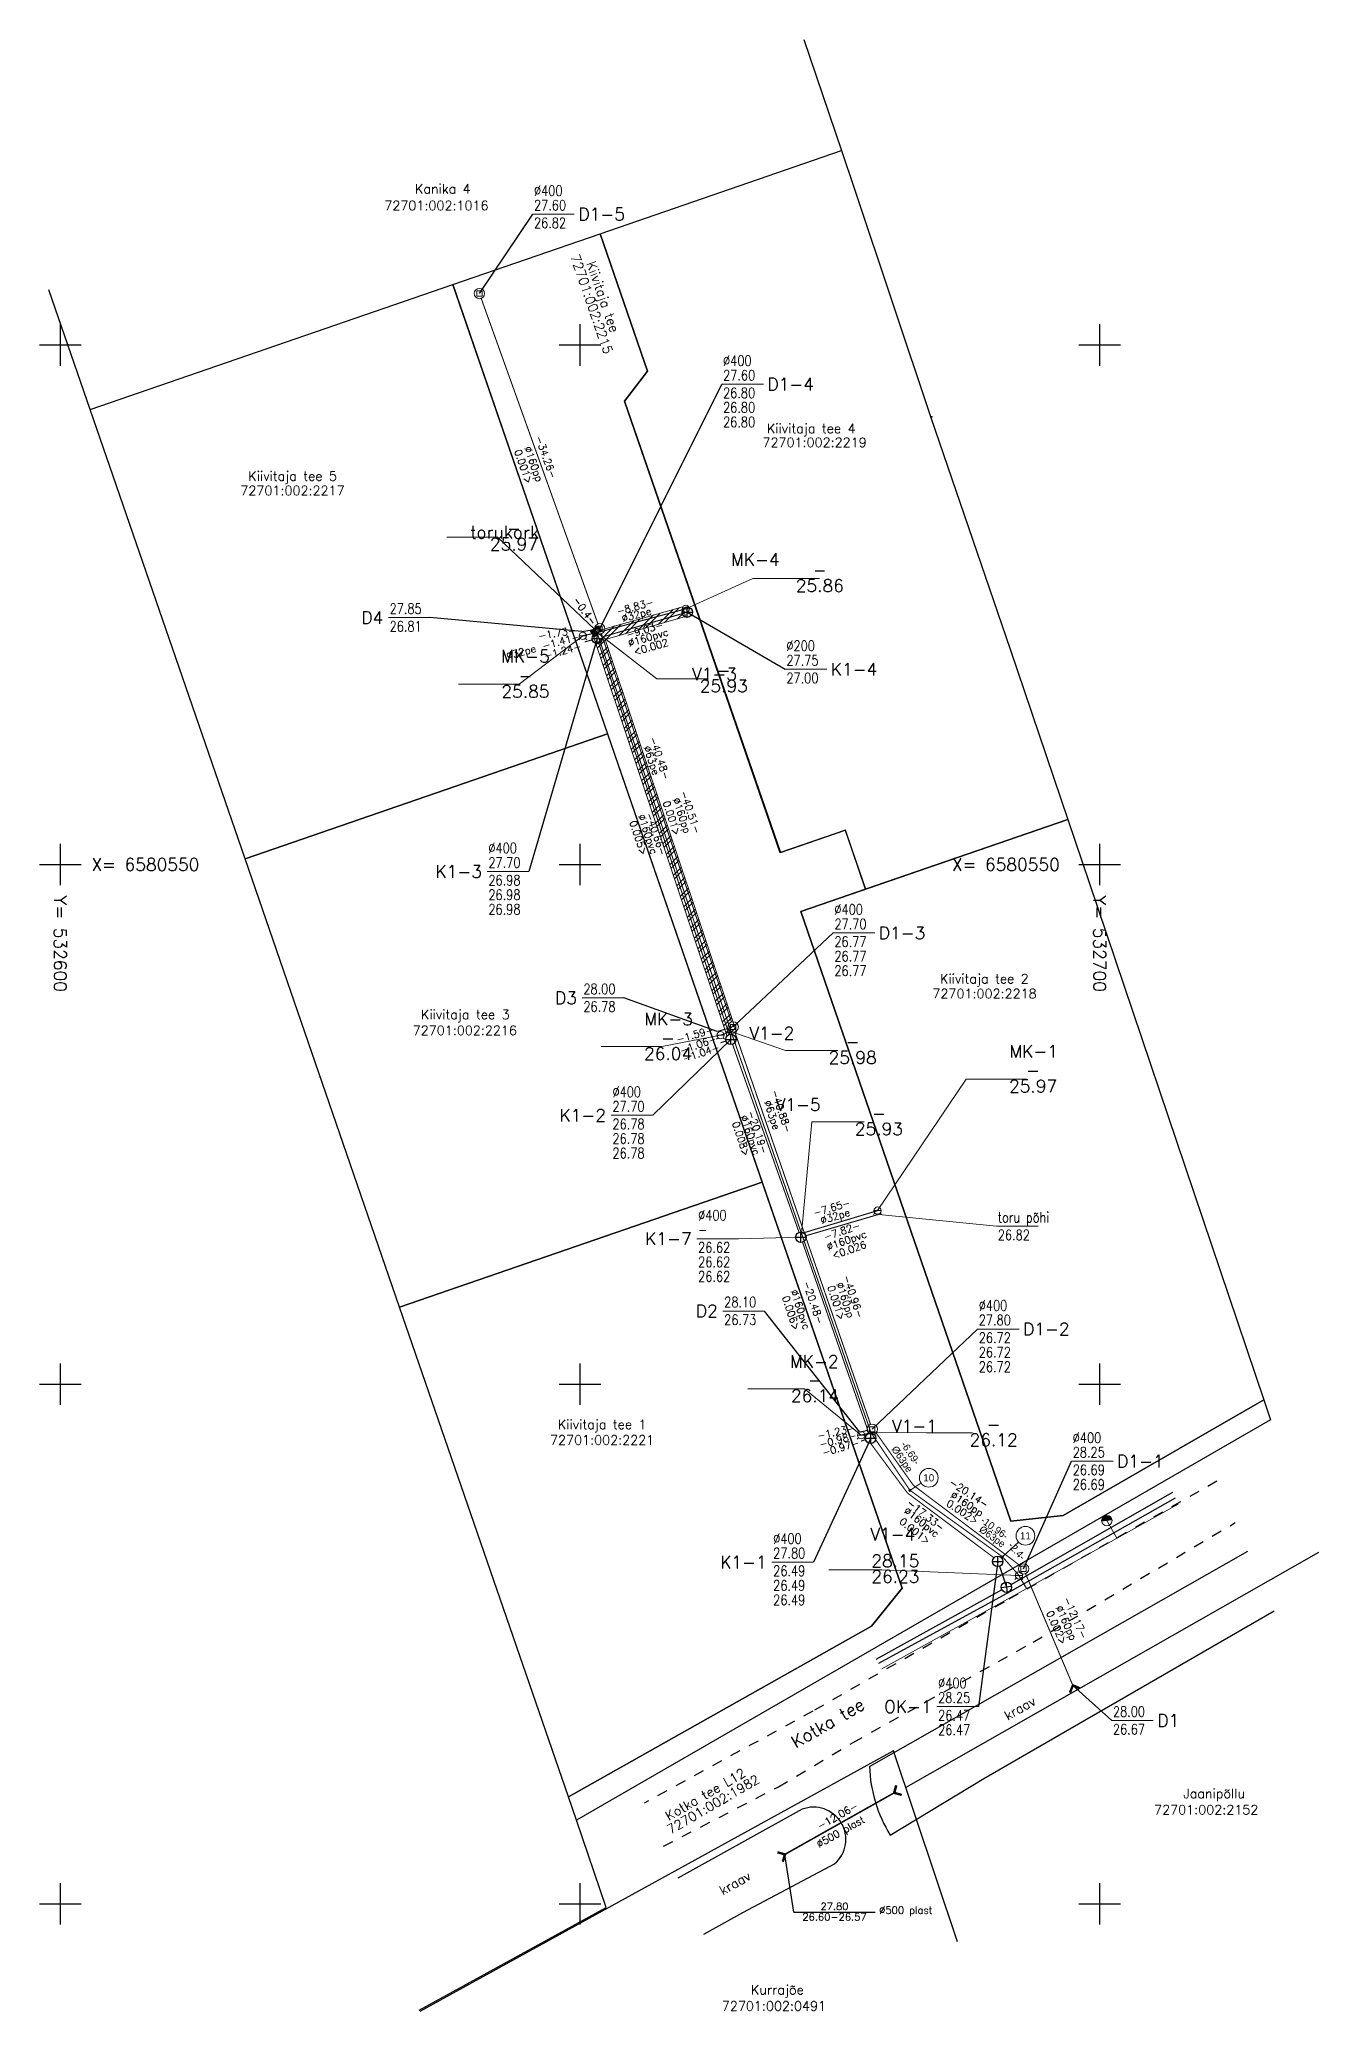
# Model space of a CAD drawing. Header units: metres. Extents: x 532598 to 532721, y 6580440 to 6580629.
import ezdxf
from ezdxf.enums import TextEntityAlignment as Align

# ---------------------------------------------------------------- set-up
doc = ezdxf.new("R2010")
doc.units = ezdxf.units.M
for name, pattern in [('KATASTRIPIIR', [0.02, 0.01, 0.01]), ('KRAAVIPERV', [0.02, 0.01, 0.01]), ('KRUUSKILL', [2, 1, -1]), ('TRUUP', [3.5, 2.5, -1]), ('VIITJOON', [0.2, 0.1, 0.1])]:
    doc.linetypes.add(name, pattern=pattern)
for name, color, linetype, lineweight in [('ABIJOONIS', 7, 'Continuous', 0), ('DKAEV', 3, 'Continuous', 13), ('DTRASS', 3, 'Continuous', 13), ('VKAEV', 7, 'Continuous', 13), ('VTRASS', 5, 'Continuous', 13)]:
    doc.layers.add(name, color=color, linetype=linetype, lineweight=lineweight)
for name, color, linetype in [('joonside', 7, 'Continuous'), ('KKAEV', 7, 'Continuous'), ('KTRASS', 1, 'Continuous'), ('PIIR', 32, 'Continuous'), ('TEE', 122, 'Continuous'), ('TRUUP', 6, 'Continuous'), ('VEEKOGU', 5, 'Continuous'), ('vork', 15, 'Continuous')]:
    doc.layers.add(name, color=color, linetype=linetype)
doc.styles.add('romanc', font='romanc.shx')
doc.styles.add('romans', font='romans.shx')
doc.styles.add('romant', font='romant.shx', dxfattribs={"height": 1.2})
doc.linetypes.add('-D-', pattern='A,10,-1.5,["D",romans,S=1.4,R=0,X=-0.7,Y=-0.7],-1.5,10,-3', length=26)
doc.linetypes.add('-K-', pattern='A,10,-1.5,["K",romans,S=1.4,R=0,X=-0.7,Y=-0.7],-1.5,10,-3', length=26)
doc.linetypes.add('-KS-', pattern='A,5,[139,mkm.shx,S=0.8,R=0,X=0,Y=0],5,-1.5,["K",romans,S=1.4,R=0,X=-0.7,Y=-0.7],-1.5,10,-3', length=26)
doc.linetypes.add('-V-', pattern='A,10,-1.5,["V",romans,S=1.4,R=0,X=-0.7,Y=-0.7],-1.5,10,-3', length=26)
doc.dimstyles.new('ISO-25', dxfattribs={"dimtxt": 2.5, "dimasz": 2.5, "dimexe": 1.25, "dimexo": 0.625, "dimtad": 1, "dimtxsty": 'Standard', "dimcen": 2.5, "dimadec": 0, "dimazin": 0, "dimtfac": 1, "dimtmove": 0, "dimatfit": 3, "dimfxl": 0, "dimarcsym": 0})

# ---------------------------------------------------------------- blocks, each defined once
blk = doc.blocks.new('VKORIS')
at = {"color": 0, "linetype": 'Continuous'}
for p, q in [((0, 4), (0, -4)), ((-4, 0), (4, 0))]:
    blk.add_line(p, q, dxfattribs=at)
blk = doc.blocks.new('VKT_ik6_1_1')
at = {"color": 0, "linetype": 'Continuous', "style": 'romant'}
blk.add_attdef('LKNR', text='', height=1.2, dxfattribs=at).set_placement((0, 0.61), align=Align.CENTER)
blk = doc.blocks.new('VKT_ik5_11_2')
at = {"color": 0, "linetype": 'Continuous', "ltscale": 0.5}
blk.add_line((0, 0), (4, 0), dxfattribs=at)
at = {"color": 0, "linetype": 'Continuous', "style": 'romans', "width": 0.8}
for tag, p in [('PRMPII', (0.12, 1.76)), ('PRMP', (0.12, 0.36)), ('PVTP', (0.12, -1.34)), ('IIOTS', (0.12, -2.74)), ('IIIOTS', (0.12, -4.14)), ('IVOTS', (0.12, -5.54)), ('VOTS', (0.16, -6.94)), ('VIOTS', (0.16, -8.34)), ('VIIOTS', (0.16, -9.74)), ('VIIIOTS', (0.16, -11.14))]:
    blk.add_attdef(tag, p, '', height=1, dxfattribs=at)
at = {"color": 0, "linetype": 'Continuous', "style": 'romant'}
blk.add_attdef('LKNR', (4.39, -0.6), '', height=1.2, dxfattribs=at)
blk = doc.blocks.new('VKT_ik5_11_1')
at = {"color": 0, "linetype": 'Continuous', "ltscale": 0.5}
blk.add_line((-4, 0), (0, 0), dxfattribs=at)
at = {"color": 0, "linetype": 'Continuous', "style": 'romans', "width": 0.8}
for tag, p in [('PRMPII', (-3.88, 1.76)), ('PRMP', (-3.88, 0.36)), ('PVTP', (-3.88, -1.34)), ('IIOTS', (-3.88, -2.74)), ('IIIOTS', (-3.88, -4.14)), ('IVOTS', (-3.88, -5.54)), ('VOTS', (-3.84, -6.94)), ('VIOTS', (-3.84, -8.34)), ('VIIOTS', (-3.84, -9.74)), ('VIIIOTS', (-3.84, -11.14))]:
    blk.add_attdef(tag, p, '', height=1, dxfattribs=at)
at = {"color": 0, "linetype": 'Continuous', "style": 'romant'}
blk.add_attdef('LKNR', text='', height=1.2, dxfattribs=at).set_placement((-4.5, -0.6), align=Align.RIGHT)
blk = doc.blocks.new('KAKAEV')
at = {"color": 0, "linetype": 'Continuous'}
for p, q in [((-1, 0), (1, 0)), ((0, -1), (0, 1))]:
    blk.add_line(p, q, dxfattribs=at)
blk.add_circle((0, 0), 1, dxfattribs=at)
blk = doc.blocks.new('THYDRK')
at = {"color": 0}
blk.add_line((-1, 0), (1, 0), dxfattribs=at)
at = {"color": 0, "const_width": 1}
blk.add_lwpolyline([(-0.5, 0, 1), (0.5, 0)], format="xyb", dxfattribs=at)
at = {"color": 0}
blk.add_circle((0, 0), 1, dxfattribs=at)
blk = doc.blocks.new('DRKAEV')
at = {"color": 0, "linetype": 'Continuous'}
for p, q in [((-0.5, -0.5), (-0.5, 0.5)), ((-0.5, 0.5), (0.5, 0.5)), ((0.5, 0.5), (0.5, -0.5)), ((0.5, -0.5), (-0.5, -0.5))]:
    blk.add_line(p, q, dxfattribs=at)
blk.add_circle((0, 0), 1, dxfattribs=at)
blk = doc.blocks.new('VESIIB')
at = {"color": 0, "linetype": 'Continuous'}
for p, q in [((-0.7, 0), (0.7, 0)), ((-0.49, -0.49), (-0.77, -0.77)), ((0.49, -0.49), (0.77, -0.77))]:
    blk.add_line(p, q, dxfattribs=at)
blk.add_circle((0, 0), 0.7, dxfattribs=at)
blk = doc.blocks.new('TORVAL')
at = {"color": 0, "linetype": 'Continuous', "lineweight": 0}
for p, q in [((-1.1, 0.9), (-0.9, 1.1)), ((-0.2, 0), (-1.1, 0.9)), ((-1.09, 0.89), (-0.79, 0.99)), ((-1.05, 0.85), (-0.75, 0.95)), ((-1.04, 0.96), (-0.83, 1.03)), ((-1.01, 0.81), (-0.71, 0.91)), ((0, 0), (-1, 1)), ((-1, -1), (0, 0)), ((-0.97, 0.77), (-0.67, 0.87)), ((-0.96, 1.04), (-0.87, 1.07)), ((-0.93, 0.73), (-0.63, 0.83)), ((0.2, 0), (-0.9, 1.1)), ((-0.9, -1.1), (0.2, 0)), ((-0.89, 0.69), (-0.59, 0.79)), ((-0.86, 0.65), (-0.55, 0.75)), ((-0.82, 0.61), (-0.51, 0.71)), ((-0.78, 0.57), (-0.47, 0.67)), ((-0.74, 0.54), (-0.43, 0.64)), ((-0.7, 0.5), (-0.39, 0.6)), ((-0.66, 0.46), (-0.35, 0.56)), ((-0.62, 0.42), (-0.31, 0.52)), ((-0.58, 0.38), (-0.28, 0.48)), ((-0.54, 0.34), (-0.24, 0.44)), ((-0.5, 0.3), (-0.2, 0.4)), ((-0.46, 0.26), (-0.16, 0.36)), ((-0.42, 0.22), (-0.12, 0.32)), ((-0.4, -0.2), (0.2, 0)), ((-0.38, 0.18), (-0.08, 0.28)), ((-0.34, 0.14), (-0.04, 0.24)), ((-0.32, -0.12), (0.16, 0.04)), ((-0.3, 0.1), (0, 0.2)), ((-0.26, 0.06), (0.04, 0.16)), ((-0.24, -0.04), (0.12, 0.08)), ((-0.22, 0.02), (0.08, 0.12)), ((-1.1, -0.9), (-0.2, 0)), ((-1.1, -0.9), (-0.5, -0.7)), ((-1.1, -0.9), (-0.9, -1.1)), ((-1.06, -0.94), (-0.58, -0.78)), ((-1.02, -0.82), (-0.42, -0.63)), ((-1.02, -0.98), (-0.66, -0.86)), ((-0.98, -1.02), (-0.74, -0.94)), ((-0.95, -0.75), (-0.35, -0.55)), ((-0.94, -1.06), (-0.82, -1.02)), ((-0.87, -0.67), (-0.27, -0.47)), ((-0.79, -0.59), (-0.19, -0.39)), ((-0.71, -0.51), (-0.11, -0.31)), ((-0.63, -0.43), (-0.03, -0.23)), ((-0.55, -0.35), (0.05, -0.15)), ((-0.47, -0.27), (0.13, -0.08))]:
    blk.add_line(p, q, dxfattribs=at)
blk = doc.blocks.new('PIMIK')
at = {"color": 0, "linetype": 'Continuous', "lineweight": 0}
for p, q in [((-0.15, 0.9), (1, 0.9)), ((-0.15, -0.9), (-0.15, 0.9)), ((-0.15, 0.32), (0.42, 0.9)), ((-0.15, 0.4), (0.35, 0.9)), ((-0.15, 0.47), (0.28, 0.9)), ((-0.15, 0.54), (0.21, 0.9)), ((-0.15, 0.61), (0.14, 0.9)), ((-0.15, 0.68), (0.07, 0.9)), ((-0.15, 0.75), (0, 0.9)), ((-0.15, 0.82), (-0.07, 0.9)), ((-0.15, 0.89), (-0.14, 0.9)), ((-0.15, 0.25), (0.15, 0.55)), ((-0.15, 0.18), (0.15, 0.48)), ((-0.15, 0.11), (0.15, 0.41)), ((-0.15, 0.04), (0.15, 0.34)), ((-0.15, -0.03), (0.15, 0.27)), ((-0.15, -0.1), (0.15, 0.2)), ((-0.15, -0.17), (0.15, 0.13)), ((-0.15, -0.24), (0.15, 0.06)), ((0, -0.75), (0, 0.75)), ((0, 0.75), (1, 0.75)), ((0.15, 0.6), (1, 0.6)), ((0.15, -0.6), (0.15, 0.6)), ((0.2, 0.6), (0.49, 0.9)), ((0.27, 0.6), (0.56, 0.9)), ((0.34, 0.6), (0.63, 0.9)), ((0.41, 0.6), (0.71, 0.9)), ((0.48, 0.6), (0.78, 0.9)), ((0.55, 0.6), (0.85, 0.9)), ((0.62, 0.6), (0.92, 0.9)), ((0.69, 0.6), (0.99, 0.9)), ((0.76, 0.6), (1, 0.84)), ((0.83, 0.6), (1, 0.77)), ((0.9, 0.6), (1, 0.7)), ((0.97, 0.6), (1, 0.63)), ((1, 0.6), (1, 0.9)), ((-0.15, -0.31), (0.15, -0.01)), ((-0.15, -0.38), (0.15, -0.08)), ((-0.15, -0.46), (0.15, -0.15)), ((-0.15, -0.53), (0.15, -0.23)), ((-0.15, -0.6), (0.15, -0.3)), ((-0.15, -0.67), (0.15, -0.37)), ((-0.15, -0.74), (0.15, -0.44)), ((-0.15, -0.81), (0.15, -0.51)), ((-0.15, -0.88), (0.15, -0.58)), ((1, -0.9), (-0.15, -0.9)), ((-0.1, -0.9), (0.2, -0.6)), ((-0.03, -0.9), (0.27, -0.6)), ((1, -0.75), (0, -0.75)), ((0.04, -0.9), (0.34, -0.6)), ((0.11, -0.9), (0.41, -0.6)), ((1, -0.6), (0.15, -0.6)), ((0.18, -0.9), (0.48, -0.6)), ((0.25, -0.9), (0.55, -0.6)), ((0.32, -0.9), (0.62, -0.6)), ((0.4, -0.9), (0.69, -0.6)), ((0.47, -0.9), (0.76, -0.6)), ((0.54, -0.9), (0.83, -0.6)), ((0.61, -0.9), (0.91, -0.6)), ((0.68, -0.9), (0.98, -0.6)), ((0.75, -0.9), (1, -0.65)), ((0.82, -0.9), (1, -0.72)), ((0.89, -0.9), (1, -0.79)), ((0.96, -0.9), (1, -0.86)), ((1, -0.9), (1, -0.6))]:
    blk.add_line(p, q, dxfattribs=at)

msp = doc.modelspace()

# ---------------------------------------------------------------- hatches: boundary and pattern name
at = {"layer": 'ABIJOONIS'}
h = msp.add_hatch(dxfattribs=at)
h.set_pattern_fill('ANSI32', color=131, scale=0.1, style=0)
h.paths.add_polyline_path([(532660.17, 6580573.85), (532659.9, 6580574.81), (532651.16, 6580572.34), (532664.12, 6580533.55), (532665.07, 6580533.87), (532652.44, 6580571.66)])

# ---------------------------------------------------------------- linework, layer by layer
at = {"layer": 'ABIJOONIS', "color": 5}
for p, q in [((532637.19, 6580581.51), (532642.08, 6580581.51)), ((532642.08, 6580581.51), (532651.42, 6580572.63)), ((532660.18, 6580574.6), (532666.63, 6580577.51)), ((532666.63, 6580577.51), (532673.04, 6580577.51)), ((532644.16, 6580567.34), (532650.27, 6580572.01)), ((532657.39, 6580567.86), (532651.65, 6580572.31)), ((532638.31, 6580567.34), (532644.16, 6580567.34)), ((532657.39, 6580567.86), (532662.28, 6580567.86)), ((532664.53, 6580533.94), (532669.78, 6580532.11)), ((532652.03, 6580532.48), (532657.88, 6580532.48)), ((532657.88, 6580532.48), (532663.53, 6580533.58)), ((532669.78, 6580532.11), (532674.8, 6580532.11)), ((532687.15, 6580529.36), (532678.64, 6580516.7)), ((532687.15, 6580529.36), (532693, 6580529.36)), ((532672.31, 6580525.24), (532671.31, 6580514.5)), ((532672.31, 6580525.24), (532677.33, 6580525.24)), ((532666.16, 6580499.56), (532671.59, 6580499.56)), ((532671.59, 6580499.56), (532677.06, 6580495.09)), ((532678, 6580495.34), (532683.35, 6580495.32)), ((532683.35, 6580495.32), (532687.77, 6580495.32)), ((532681.83, 6580489.84), (532682.81, 6580490.49)), ((532690.72, 6580483.46), (532692.2, 6580484.8)), ((532673.96, 6580482.14), (532679.04, 6580482.14)), ((532679.04, 6580482.14), (532692.24, 6580481.6))]:
    msp.add_line(p, q, dxfattribs=at)
at = {"layer": 'ABIJOONIS', "color": 1}
for p, q in [((532690.08, 6580515.2), (532678.75, 6580516.34)), ((532665.25, 6580514), (532671.25, 6580514.14))]:
    msp.add_line(p, q, dxfattribs=at)
at = {"layer": 'ABIJOONIS', "color": 131}
msp.add_lwpolyline([(532660.17, 6580573.85), (532659.9, 6580574.81), (532651.16, 6580572.34), (532664.12, 6580533.55), (532665.07, 6580533.87), (532652.44, 6580571.66)], close=True, dxfattribs=at)
at = {"layer": 'ABIJOONIS', "color": 5}
for centre, radius in [((532683.56, 6580490.99), 0.9), ((532681.75, 6580489.79), 0.1), ((532692.86, 6580485.41), 0.9), ((532690.65, 6580483.39), 0.1)]:
    msp.add_circle(centre, radius, dxfattribs=at)
at = {"layer": 'DTRASS', "linetype": '-D-', "const_width": 0.1}
for points in [[(532640.5, 6580604.47), (532651.73, 6580573.16)], [(532651.4, 6580572.61), (532650.19, 6580572.41)], [(532652.06, 6580572.22), (532664.58, 6580534.84)], [(532664.26, 6580534.23), (532663.21, 6580533.94)], [(532664.9, 6580533.89), (532677.96, 6580496.13)], [(532677.64, 6580495.55), (532676.92, 6580495.39)], [(532697.42, 6580471.02), (532692.87, 6580481.77)]]:
    msp.add_lwpolyline(points, dxfattribs=at)
at = {"layer": 'DTRASS', "linetype": '-D-', "const_width": 0.1, "flags": 128}
msp.add_lwpolyline([(532678.49, 6580495.32), (532682.07, 6580490.28), (532692.43, 6580482.48)], dxfattribs=at)
at = {"layer": 'KTRASS', "linetype": '-K-', "const_width": 0.1}
for points in [[(532652.14, 6580571.89), (532659.84, 6580574.14)], [(532651.18, 6580571.62), (532650.46, 6580571.42)], [(532651.82, 6580571.28), (532664.36, 6580533.65)], [(532664.04, 6580533.02), (532663.53, 6580532.85)], [(532664.68, 6580532.71), (532671.08, 6580514.61)], [(532671.73, 6580514.28), (532678.75, 6580516.34)], [(532671.41, 6580513.67), (532677.8, 6580495.27)]]:
    msp.add_lwpolyline(points, dxfattribs=at)
at = {"layer": 'KTRASS', "linetype": '-K-', "const_width": 0.1, "flags": 128}
for points in [[(532677.49, 6580494.66), (532677.04, 6580494.52)], [(532677.97, 6580494.3), (532681.5, 6580489.54), (532689.83, 6580483.3)]]:
    msp.add_lwpolyline(points, dxfattribs=at)
at = {"layer": 'KTRASS', "color": 3, "linetype": '-KS-', "flags": 128}
msp.add_lwpolyline([(532707.27, 6580489.04), (532691.36, 6580480.01), (532678.71, 6580473.11)], dxfattribs=at)
at = {"layer": 'KTRASS', "color": 3, "linetype": '-K-'}
for points in [[(532707.02, 6580489.57), (532691.47, 6580480.71)], [(532690.35, 6580482.48), (532691.03, 6580480.46)], [(532690.59, 6580480.22), (532678.47, 6580473.5)]]:
    msp.add_lwpolyline(points, dxfattribs=at)
at = {"layer": 'PIIR', "linetype": 'KATASTRIPIIR'}
msp.add_line((532671.53, 6580629.39), (532675.17, 6580618.7), dxfattribs=at)
for points in [[(532651.94, 6580610.69), (532675.17, 6580618.69), (532676.42, 6580614.99), (532683.77, 6580593.02), (532691.39, 6580570.72), (532696.93, 6580554.34), (532677.48, 6580547.63), (532675.54, 6580553.3), (532669.27, 6580551.14), (532654.29, 6580594.58), (532656.5, 6580597.46)], [(532637.76, 6580605.81), (532652.66, 6580562.56), (532617.78, 6580550.54), (532602.87, 6580593.78), (532637.76, 6580605.81), (532637.76, 6580605.81)], [(532617.78, 6580550.54), (532652.66, 6580562.56), (532667.53, 6580519.44), (532632.65, 6580507.41)], [(532671.25, 6580545.48), (532696.93, 6580554.34), (532698.98, 6580548.27), (532715.8, 6580498.51), (532696.48, 6580487.37), (532691.47, 6580486.82)], [(532632.64, 6580507.41), (532667.53, 6580519.44), (532681, 6580480.37), (532678.04, 6580476.73), (532648.89, 6580460.3)]]:
    msp.add_lwpolyline(points, close=True, dxfattribs=at)
for points in [[(532637.76, 6580605.81), (532651.94, 6580610.69), (532656.5, 6580597.46), (532654.29, 6580594.58), (532669.29, 6580551.15), (532675.53, 6580553.31), (532677.48, 6580547.63), (532671.25, 6580545.48), (532691.47, 6580486.82), (532696.48, 6580487.37), (532715.8, 6580498.51), (532716.45, 6580496.58), (532649.66, 6580458.06), (532648.89, 6580460.3), (532678.04, 6580476.73), (532681, 6580480.37), (532637.76, 6580605.8)], [(532602.87, 6580593.78), (532598.89, 6580605.29)], [(532671.81, 6580545.68), (532677.48, 6580547.63), (532675.54, 6580553.3), (532669.29, 6580551.15)], [(532721.06, 6580483.8), (532681.35, 6580461.21)], [(532686.33, 6580446.36), (532680.17, 6580464.73), (532634.59, 6580439.64)], [(532634.54, 6580439.76), (532652.51, 6580449.66), (532649.66, 6580458.06)]]:
    msp.add_lwpolyline(points, dxfattribs=at)
at = {"layer": 'PIIR', "linetype": 'Continuous'}
for p in [(532675.17, 6580618.7), (532602.87, 6580593.78), (532683.84, 6580593.07), (532625.02, 6580529.54), (532649.66, 6580458.06)]:
    msp.add_point(p, dxfattribs=at)
at = {"layer": 'TEE', "color": 8, "linetype": 'KRUUSKILL'}
for points in [[(532711.27, 6580490.66), (532690.8, 6580479.04), (532672.4, 6580468.54), (532656.18, 6580459.69)], [(532658.05, 6580455.55), (532669.11, 6580461.27), (532676.29, 6580465.53), (532693.61, 6580475.18), (532713.04, 6580486.68)]]:
    msp.add_lwpolyline(points, dxfattribs=at)
at = {"layer": 'TRUUP', "linetype": 'VIITJOON'}
msp.add_line((532670.58, 6580449.2), (532669.72, 6580454.76), dxfattribs=at)
at = {"layer": 'TRUUP', "linetype": 'TRUUP', "const_width": 0.15}
msp.add_lwpolyline([(532669.72, 6580454.76), (532680.23, 6580460.68)], dxfattribs=at)
at = {"layer": 'TRUUP', "linetype": 'VIITJOON'}
msp.add_lwpolyline([(532670.58, 6580449.2), (532678.39, 6580449.2)], dxfattribs=at)
at = {"layer": 'VEEKOGU', "color": 8, "linetype": 'KRAAVIPERV'}
for points in [[(532677.86, 6580463.23), (532714.25, 6580483.94)], [(532679.86, 6580456.61), (532688.85, 6580462.06), (532716.8, 6580478.2)], [(532671.38, 6580459.1), (532659.43, 6580452.48)], [(532674.51, 6580453.85), (532665.63, 6580449.15), (532661.88, 6580447.04)]]:
    msp.add_lwpolyline(points, dxfattribs=at)
for centre, radius, start, end in [((532691.07, 6580463.59), 13.21, 181.575, 211.9314), ((532672.48, 6580456.2), 3.1, 310.725, 110.7651)]:
    msp.add_arc(centre, radius, start, end, dxfattribs=at)
at = {"layer": 'VTRASS', "linetype": '-V-', "const_width": 0.1}
for points in [[(532660.18, 6580574.6), (532651.65, 6580572.31)], [(532650.27, 6580572.01), (532651.65, 6580572.31)], [(532663.53, 6580533.58), (532664.53, 6580533.94)], [(532677.06, 6580495.09), (532678, 6580495.34)]]:
    msp.add_lwpolyline(points, dxfattribs=at)
at = {"layer": 'VTRASS', "linetype": '-V-', "const_width": 0.1, "flags": 128}
for points in [[(532651.65, 6580572.31), (532651.42, 6580572.63)], [(532651.42, 6580572.63), (532651.65, 6580572.31), (532664.53, 6580533.94), (532678, 6580495.34), (532681.75, 6580489.79), (532690.65, 6580483.39), (532692.24, 6580481.6)], [(532671.31, 6580514.5), (532678.64, 6580516.7)]]:
    msp.add_lwpolyline(points, dxfattribs=at)
at = {"layer": 'VTRASS', "color": 3, "linetype": '-V-'}
for points in [[(532679.03, 6580472.6), (532692.93, 6580480.32), (532707.55, 6580488.47)], [(532700.69, 6580486.87), (532701.64, 6580485.18)], [(532692.24, 6580481.6), (532692.95, 6580480.33)]]:
    msp.add_lwpolyline(points, dxfattribs=at)

# ---------------------------------------------------------------- block references
at = {"layer": 'ABIJOONIS', "color": 3}
for name, p, values in [('VKT_ik5_11_2', (532645.46, 6580612.58), {'LKNR': 'D1-5', 'PRMPII': '%%c400', 'PRMP': '27.60', 'PVTP': '26.82'}), ('VKT_ik5_11_2', (532663.65, 6580596.22), {'LKNR': 'D1-4', 'PRMPII': '%%c400', 'PRMP': '27.60', 'PVTP': '26.80', 'IIOTS': '26.80', 'IIIOTS': '26.80'}), ('VKT_ik5_11_1', (532635.57, 6580573.76), {'LKNR': 'D4', 'PRMP': '27.85', 'PVTP': '26.81'}), ('VKT_ik5_11_2', (532674.36, 6580543.42), {'LKNR': 'D1-3', 'PRMPII': '%%c400', 'PRMP': '27.70', 'PVTP': '26.77', 'IIOTS': '26.77', 'IIIOTS': '26.77'}), ('VKT_ik5_11_1', (532654.21, 6580537.17), {'LKNR': 'D3', 'PRMP': '28.00', 'PVTP': '26.78'}), ('VKT_ik5_11_1', (532667.76, 6580507.04), {'LKNR': 'D2', 'PRMP': '28.10', 'PVTP': '26.73'}), ('VKT_ik5_11_2', (532688.25, 6580505.31), {'LKNR': 'D1-2', 'PRMPII': '%%c400', 'PRMP': '27.80', 'PVTP': '26.72', 'IIOTS': '26.72', 'IIIOTS': '26.72'}), ('VKT_ik5_11_2', (532697.29, 6580492.59), {'LKNR': 'D1-1', 'PRMPII': '%%c400', 'PRMP': '28.25', 'PVTP': '26.69', 'IIOTS': '26.69'}), ('VKT_ik5_11_1', (532688.34, 6580468.98), {'LKNR': 'OK-1', 'PRMPII': '%%c400', 'PRMP': '28.25', 'PVTP': '26.47', 'IIOTS': '26.47'}), ('VKT_ik5_11_2', (532701.16, 6580467.64), {'LKNR': 'D1', 'PRMP': '28.00', 'PVTP': '26.67'})]:
    msp.add_blockref(name, p, dxfattribs=at).add_auto_attribs(values)
at = {"layer": 'ABIJOONIS', "color": 5}
for p, values in [((532642.74, 6580580.77), {'LKNR': 'torukork'}), ((532643.65, 6580579.62), {'LKNR': '25.97'}), ((532643.65, 6580581.13), {'LKNR': '-'}), ((532666.87, 6580578.14), {'LKNR': 'MK-4'}), ((532673.08, 6580577.13), {'LKNR': '-'}), ((532673.08, 6580575.62), {'LKNR': '25.86'}), ((532644.76, 6580568.84), {'LKNR': 'MK-5'}), ((532662.94, 6580567.12), {'LKNR': 'V1-3'}), ((532644.76, 6580566.96), {'LKNR': '-'}), ((532663.84, 6580567.48), {'LKNR': '-'}), ((532644.76, 6580565.45), {'LKNR': '25.85'}), ((532663.84, 6580565.97), {'LKNR': '25.93'}), ((532658.53, 6580533.92), {'LKNR': 'MK-3'}), ((532668.46, 6580532.56), {'LKNR': 'V1-2'}), ((532658.48, 6580530.59), {'LKNR': '26.04'}), ((532658.48, 6580532.1), {'LKNR': '-'}), ((532676.24, 6580530.22), {'LKNR': '25.98'}), ((532676.24, 6580531.74), {'LKNR': '-'}), ((532693.65, 6580530.81), {'LKNR': 'MK-1'}), ((532693.6, 6580528.99), {'LKNR': '-'}), ((532670.99, 6580525.69), {'LKNR': 'V1-5'}), ((532693.6, 6580527.47), {'LKNR': '25.97'}), ((532678.76, 6580523.35), {'LKNR': '25.93'}), ((532678.76, 6580524.87), {'LKNR': '-'}), ((532672.54, 6580500.97), {'LKNR': 'MK-2'}), ((532672.61, 6580499.19), {'LKNR': '-'}), ((532672.61, 6580497.68), {'LKNR': '26.14'}), ((532682.18, 6580494.76), {'LKNR': 'V1-1'}), ((532689.8, 6580494.94), {'LKNR': '-'}), ((532689.8, 6580493.43), {'LKNR': '26.12'}), ((532680.1, 6580484.36), {'LKNR': 'V1-4'}), ((532680.35, 6580481.79), {'LKNR': '28.15'}), ((532680.35, 6580480.28), {'LKNR': '26.23'})]:
    msp.add_blockref('VKT_ik6_1_1', p, dxfattribs=at).add_auto_attribs(values)
at = {"layer": 'ABIJOONIS', "color": 1}
for name, p, values in [('VKT_ik5_11_2', (532669.74, 6580568.79), {'LKNR': 'K1-4', 'PRMPII': '%%c200', 'PRMP': '27.75', 'PVTP': '27.00'}), ('VKT_ik5_11_1', (532645.07, 6580549.33), {'LKNR': 'K1-3', 'PRMPII': '%%c400', 'PRMP': '27.70', 'PVTP': '26.98', 'IIOTS': '26.98', 'IIIOTS': '26.98'}), ('VKT_ik5_11_1', (532657.01, 6580525.87), {'LKNR': 'K1-2', 'PRMPII': '%%c400', 'PRMP': '27.70', 'PVTP': '26.78', 'IIOTS': '26.78', 'IIIOTS': '26.78'}), ('VKT_ik5_11_1', (532665.25, 6580514), {'LKNR': 'K1-7', 'PRMPII': '%%c400', 'PRMP': '-', 'PVTP': '26.62', 'IIOTS': '26.62', 'IIIOTS': '26.62'}), ('VKT_ik5_11_1', (532694.08, 6580515.2), {'PRMP': 'toru põhi', 'PVTP': '26.82'}), ('VKT_ik5_11_1', (532672.47, 6580482.88), {'LKNR': 'K1-1', 'PRMPII': '%%c400', 'PRMP': '27.80', 'PVTP': '26.49', 'IIOTS': '26.49', 'IIIOTS': '26.49'})]:
    msp.add_blockref(name, p, dxfattribs=at).add_auto_attribs(values)
at = {"layer": 'DKAEV', "xscale": 0.5, "yscale": 0.5, "zscale": 0.5}
for p in [(532640.33, 6580604.94), (532651.9, 6580572.69), (532664.74, 6580534.37), (532678.12, 6580495.66), (532692.68, 6580482.23)]:
    msp.add_blockref('DRKAEV', p, dxfattribs=at)
at = {"layer": 'DTRASS', "linetype": '-D-', "xscale": 0.500000000149841, "yscale": 0.5, "zscale": 0.5, "rotation": 112.5022873375557}
msp.add_blockref('TORVAL', (532697.42, 6580471.02), dxfattribs=at)
at = {"layer": 'KKAEV', "color": 1, "xscale": 0.5, "yscale": 0.5, "zscale": 0.5}
for p in [(532660.32, 6580574.28), (532651.66, 6580571.75), (532664.52, 6580533.18), (532671.25, 6580514.14), (532677.97, 6580494.8)]:
    msp.add_blockref('KAKAEV', p, dxfattribs=at)
at = {"layer": 'KKAEV', "color": 3, "xscale": 0.5, "yscale": 0.5, "zscale": 0.5}
msp.add_blockref('KAKAEV', (532690.19, 6580482.95), dxfattribs=at)
at = {"layer": 'KKAEV', "color": 3, "xscale": 0.500000000017176, "yscale": 0.5, "zscale": 0.500000000017176, "rotation": 187.3781999862128}
msp.add_blockref('KAKAEV', (532691.03, 6580480.46), dxfattribs=at)
at = {"layer": 'TRUUP', "yscale": 0.5, "zscale": 0.5}
for p, xscale, rotation in [((532680.23, 6580460.68), 0.4999999999409619, 209.5513959895731), ((532669.72, 6580454.76), 0.4999999998256968, 29.36794815402331)]:
    msp.add_blockref('TORVAL', p, dxfattribs=dict(at, xscale=xscale, rotation=rotation))
at = {"layer": 'VKAEV', "color": 5, "xscale": 0.5, "yscale": 0.5, "zscale": 0.5}
for p in [(532660.18, 6580574.6), (532650.27, 6580572.01), (532663.53, 6580533.58), (532678.64, 6580516.7), (532677.06, 6580495.09)]:
    msp.add_blockref('VESIIB', p, dxfattribs=at)
at = {"layer": 'VKAEV', "color": 3, "xscale": 0.500000000017176, "yscale": 0.5, "zscale": 0.500000000017176, "rotation": 187.3781999862128}
msp.add_blockref('THYDRK', (532700.69, 6580486.87), dxfattribs=at)
at = {"layer": 'VKAEV', "color": 3, "xscale": 0.5, "yscale": 0.5, "zscale": 0.5}
msp.add_blockref('VESIIB', (532692.24, 6580481.6), dxfattribs=at)
at = {"layer": 'vork', "linetype": 'Continuous', "xscale": 0.5, "yscale": 0.5, "zscale": 0.5}
for p in [(532600, 6580600), (532650, 6580600), (532700, 6580600), (532600, 6580550), (532650, 6580550), (532700, 6580550), (532600, 6580500), (532650, 6580500), (532700, 6580500), (532600, 6580450), (532650, 6580450), (532700, 6580450)]:
    msp.add_blockref('VKORIS', p, dxfattribs=at)
at = {"layer": 'VTRASS', "xscale": 0.4999999997156908, "yscale": 0.5, "zscale": 0.5, "rotation": 307.7617255350906}
msp.add_blockref('PIMIK', (532651.42, 6580572.63), dxfattribs=at)

# ---------------------------------------------------------------- texts
at = {"layer": 'ABIJOONIS', "color": 5}
for s, p in [('10', (532683.56, 6580490.99)), ('11', (532692.86, 6580485.41))]:
    msp.add_text(s, height=0.7, dxfattribs=at).set_placement(p, align=Align.MIDDLE_CENTER)
at = {"layer": 'joonside', "color": 3, "style": 'romans'}
for s, rotation, p in [('-34.26-', 289.7264, (532646.75, 6580589.2)), ('0.001>', 289.7264, (532644.57, 6580588.29)), ('%%C160pp', 289.7264, (532645.55, 6580588.54)), ('-1.73-', 9.3605, (532647.79, 6580572.27)), ('-40.51-', 288.5502, (532660.64, 6580555.05)), ('0.001>', 288.5502, (532658.83, 6580554.47)), ('%%C160pp', 288.5502, (532659.81, 6580554.72)), ('-1.59-', 15.7455, (532661.06, 6580533.64)), ('0.001>', 288.5502, (532674.67, 6580507.85)), ('%%C160pp', 288.5502, (532675.54, 6580508.1)), ('-40.96-', 288.5502, (532676.3, 6580508.45)), ('-1.23-', 12.4892, (532674.63, 6580495.41)), ('-20.14-', 326.8289, (532687.44, 6580489.5)), ('0.002>', 326.8289, (532686.8, 6580487.71)), ('%%C160pp', 326.8289, (532687.25, 6580488.48))]:
    msp.add_text(s, height=0.7, rotation=rotation, dxfattribs=at).set_placement(p, align=Align.MIDDLE_CENTER)
at = {"layer": 'joonside', "color": 5, "style": 'romans'}
for s, rotation, p in [('-0.4-', 306.505, (532650.47, 6580574.4)), ('-8.83-', 15.0558, (532655.3, 6580574.81)), ('%%C32pe', 15.0558, (532655.43, 6580574.04)), ('-1.41-', 15.0558, (532648.16, 6580571.48)), ('%%C32pe', 15.0558, (532644.34, 6580570.44)), ('%%C63pe', 288.5502, (532656.9, 6580560.02)), ('-40.48-', 288.5502, (532657.68, 6580560.24)), ('-1.06-', 19.3701, (532661.36, 6580532.67)), ('%%C63pe', 288.5502, (532668.49, 6580525.9)), ('-40.88-', 288.5502, (532669.39, 6580526.26)), ('-7.65-', 16.7088, (532674.23, 6580516.98)), ('%%C32pe', 16.7088, (532674.55, 6580516.15)), ('-0.98-', 14.804, (532674.82, 6580494.64))]:
    msp.add_text(s, height=0.7, rotation=rotation, dxfattribs=at).set_placement(p, align=Align.MIDDLE_CENTER)
at = {"layer": 'joonside', "color": 1, "style": 'romans'}
for s, rotation, p in [('-9.03-', 16.2663, (532656.23, 6580572.6)), ('%%C160pvc', 16.2663, (532656.56, 6580571.85)), ('-1.24-', 15.5707, (532648.33, 6580570.55)), ('<0.002', 16.2663, (532656.82, 6580570.93)), ('-40.66-', 288.5502, (532657.32, 6580552.94)), ('0.005>', 288.5502, (532655.63, 6580552.58)), ('%%C160pvc', 288.5502, (532656.53, 6580552.92)), ('-1.04-', 18.4564, (532661.65, 6580531.87)), ('0.008>', 288.5502, (532665.5, 6580523.62)), ('%%C160pvc', 288.5502, (532666.39, 6580523.97)), ('-20.19-', 288.5502, (532667.1, 6580524.24)), ('-7.82-', 19.1135, (532675.21, 6580514.73)), ('%%C160pvc', 19.1135, (532675.65, 6580513.84)), ('<0.026', 19.1135, (532675.9, 6580512.92)), ('-20.48-', 288.5502, (532672.46, 6580507.87)), ('0.006>', 288.5502, (532670.31, 6580506.85)), ('%%C160pvc', 288.5502, (532671.21, 6580507.19)), ('-0.97-', 16.2348, (532675.08, 6580493.89)), ('-17.33-', 321.5615, (532683.27, 6580487.4)), ('0.001>', 321.5615, (532682.22, 6580485.87)), ('%%C160pvc', 321.5615, (532682.88, 6580486.72))]:
    msp.add_text(s, height=0.7, rotation=rotation, dxfattribs=at).set_placement(p, align=Align.MIDDLE_CENTER)
at = {"layer": 'joonside', "color": 5}
for s, rotation, p in [('-6.69-', 304.0166, (532681.81, 6580493.38)), ('%%C63pe', 304.0166, (532681.01, 6580492.79)), ('-10.96-', 324.2892, (532689.89, 6580486.17)), ('%%C63pe', 324.2892, (532689.67, 6580485.34)), ('-2.4-', 311.6944, (532692.04, 6580483.96))]:
    msp.add_text(s, height=0.7, rotation=rotation, dxfattribs=at).set_placement(p, align=Align.MIDDLE_CENTER)
at = {"layer": 'PIIR', "linetype": 'KATASTRIPIIR', "style": 'romans'}
for s, p in [('Kanika 4', (532634.13, 6580614.56)), ('72701:002:1016', (532631.18, 6580612.96)), ('72701:002:2219', (532667.56, 6580590.17)), ('Kiivitaja tee 4', (532667.99, 6580591.51)), ('Kiivitaja tee 5', (532618.1, 6580586.93)), ('72701:002:2217', (532617.33, 6580585.54)), ('72701:002:2218', (532683.91, 6580537.13)), ('Kiivitaja tee 2', (532684.65, 6580538.56)), ('Kiivitaja tee 3', (532634.71, 6580535.12)), ('72701:002:2216', (532633.91, 6580533.59)), ('Kiivitaja tee 1', (532647.88, 6580495.68)), ('72701:002:2221', (532647.12, 6580494.18)), ('Jaanipõllu', (532708.05, 6580460.17)), ('72701:002:2152', (532705.24, 6580458.61)), ('Kurrajõe', (532666.45, 6580441.29)), ('72701:002:0491', (532663.65, 6580439.72))]:
    msp.add_text(s, height=0.9, dxfattribs=at).set_placement(p)
for s, rotation, p in [('72701:002:2215', 289.0218, (532649.07, 6580608.52)), ('Kiivitaja tee', 289.0218, (532650.62, 6580607.86)), ('Kotka tee L12', 30.2241, (532658.54, 6580457.96)), ('72701:002:1982', 30.2241, (532658.71, 6580456.66))]:
    msp.add_text(s, height=0.9, rotation=rotation, dxfattribs=at).set_placement(p)
at = {"layer": 'TEE', "color": 8, "linetype": 'KRUUSKILL', "style": 'romanc'}
msp.add_text('Kotka tee ', height=1.2, rotation=29.9181, dxfattribs=at).set_placement((532674.19, 6580467.61), align=Align.MIDDLE)
at = {"layer": 'TRUUP', "color": 3, "style": 'romans'}
for s, p in [('-12.17-', (532697.68, 6580477.52)), ('0.002>', (532695.86, 6580476.59)), ('%%C160pp', (532696.8, 6580477.03))]:
    msp.add_text(s, height=0.7, rotation=294.2224, dxfattribs=at).set_placement(p, align=Align.MIDDLE_CENTER)
at = {"layer": 'TRUUP', "linetype": 'TRUUP', "style": 'romans'}
msp.add_text('%%C500 plast', height=0.7, rotation=29.3761, dxfattribs=at).set_placement((532672.83, 6580455.68), align=Align.MIDDLE_LEFT)
msp.add_text('-12.06-', height=0.7, rotation=29.3761, dxfattribs=at).set_placement((532674.79, 6580458.47), align=Align.MIDDLE_CENTER)
at = {"layer": 'TRUUP', "style": 'romans'}
msp.add_text('26.60-26.57', height=0.7, dxfattribs=at).set_placement((532674.49, 6580449.09), align=Align.TOP_CENTER)
msp.add_text('27.80', height=0.7, dxfattribs=at).set_placement((532674.49, 6580449.2), align=Align.BOTTOM_CENTER)
msp.add_text('%%C500 plast', height=0.7, dxfattribs=at).set_placement((532678.79, 6580449.39), align=Align.MIDDLE_LEFT)
at = {"layer": 'VEEKOGU', "color": 8, "linetype": 'KRAAVIPERV', "style": 'romanc'}
for p in [(532692.33, 6580468.83), (532664.92, 6580452)]:
    msp.add_text('kraav', height=0.9, rotation=29.9181, dxfattribs=at).set_placement(p, align=Align.MIDDLE)
at = {"layer": 'vork', "style": 'romans'}
for p in [(532603, 6580550), (532685.78, 6580550)]:
    msp.add_text('X= 6580550', height=1.2, dxfattribs=at).set_placement(p, align=Align.MIDDLE_LEFT)
for s, p in [('Y= 532600', (532600, 6580547)), ('Y= 532700', (532700, 6580547))]:
    msp.add_text(s, height=1.2, rotation=270, dxfattribs=at).set_placement(p, align=Align.MIDDLE_LEFT)

# ---------------------------------------------------------------- leaders
at = {"layer": 'ABIJOONIS', "color": 3}
for points in [[(532640.33, 6580604.94), (532645.46, 6580612.58)], [(532651.9, 6580572.69), (532663.65, 6580596.22)], [(532650.19, 6580572.41), (532635.57, 6580573.76)], [(532664.74, 6580534.37), (532674.36, 6580543.42)], [(532663.21, 6580533.94), (532654.21, 6580537.17)], [(532676.92, 6580495.39), (532667.76, 6580507.04)], [(532678.12, 6580495.66), (532688.25, 6580505.31)], [(532692.68, 6580482.23), (532697.29, 6580492.59)], [(532690.19, 6580482.95), (532688.34, 6580468.98)], [(532697.42, 6580471.02), (532701.16, 6580467.64)]]:
    msp.add_leader(points, dimstyle='ISO-25', override={"dimasz": 1, "dimldrblk": 'None'}, dxfattribs=at)
at = {"layer": 'ABIJOONIS', "color": 1}
for points in [[(532660.32, 6580574.28), (532669.74, 6580568.79)], [(532651.66, 6580571.75), (532645.07, 6580549.33)], [(532664.52, 6580533.18), (532657.01, 6580525.87)], [(532677.97, 6580494.8), (532672.47, 6580482.88)]]:
    msp.add_leader(points, dimstyle='ISO-25', override={"dimasz": 1, "dimldrblk": 'None'}, dxfattribs=at)

doc.saveas('drawing.dxf')
